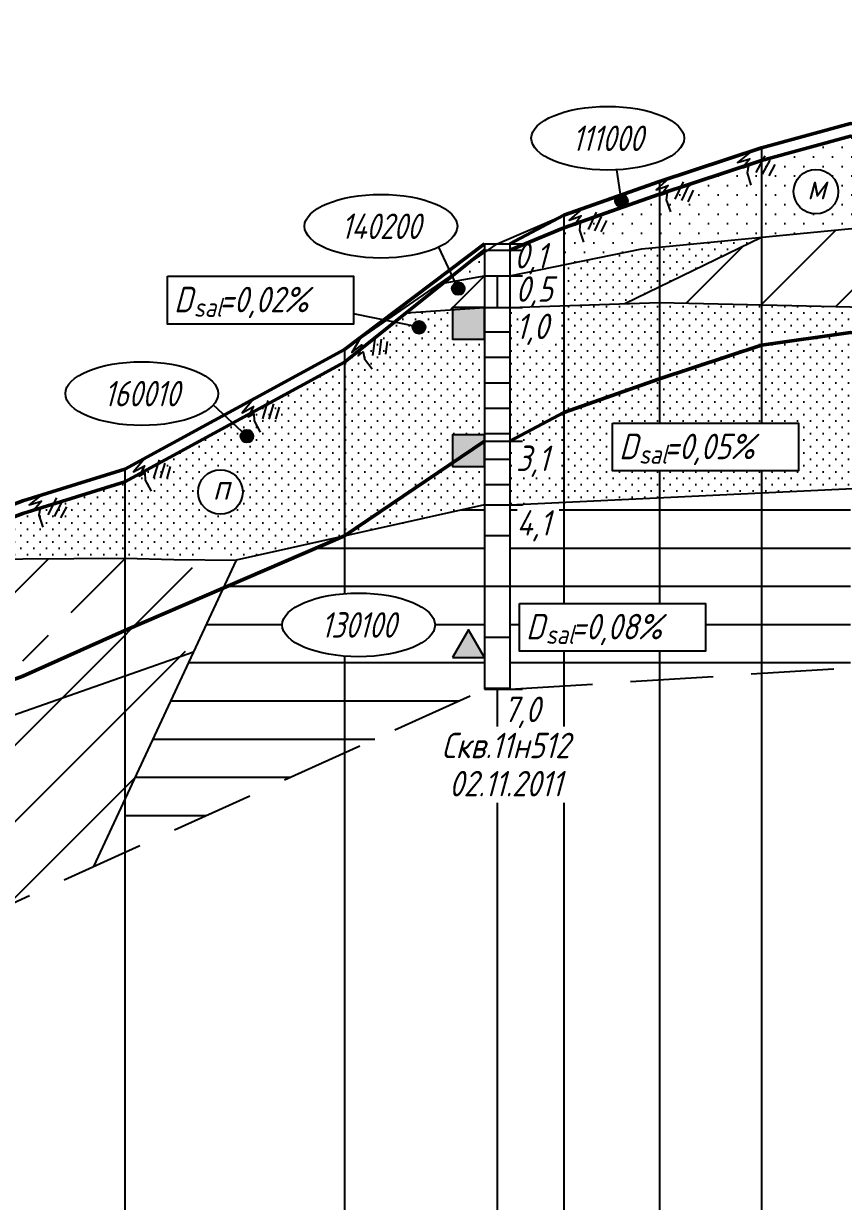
# Model space of a CAD drawing. Extents: x 0 to 1709, y -39 to 624.
# Drawn here: x 822.5 to 886.9, y 425.4 to 517.9 of the extents above; entities that cross this region are included whole.
import ezdxf
from ezdxf import colors
from ezdxf.entities.mleader import LeaderData, LeaderLine
from ezdxf.enums import TextEntityAlignment as Align
from ezdxf.math import Vec2, Vec3

# ---------------------------------------------------------------- set-up
doc = ezdxf.new("R2010")
doc.units = 0
doc.linetypes.add('ИИ27003', pattern=[9.5, 6.5, -3])
for name, color, linetype, lineweight in [('ИИ_ГЕОЛОГИЯ_025', 7, 'Continuous', 25), ('ИИ_ГЕОЛОГИЯ_050', 7, 'Continuous', 50), ('ИИ_ПРОФИЛЬ_025', 7, 'Continuous', 25)]:
    doc.layers.add(name, color=color, linetype=linetype, lineweight=lineweight)
doc.layers.add('Профиль', color=7, linetype='Continuous')
doc.layers.add('ТХ-Л', color=140, linetype='Continuous')
doc.styles.add('VNIPISIMPLEXCUR', font='simplex.shx', dxfattribs={"width": 0.8, "oblique": 15})
doc.linetypes.add('ИИ27001', pattern='A,2.5,[1,3dservice.shx,S=1.85,R=180.00002,X=0,Y=0],2.5,-1', length=6)
doc.linetypes.add('ИИ27002', pattern='A,2,-0.6,[1,3dservice.shx,S=0.6,R=30.000013,X=0.9,Y=0],-0.6,[1,3dservice.shx,S=0.6,R=-30.000013,X=0.3,Y=0],-0.6,[1,3dservice.shx,S=0.6,R=209.999975,X=-0.3,Y=0],-0.6,[1,3dservice.shx,S=0.6,R=150.000007,X=-0.9,Y=0],-0.6,2', length=7)
doc.linetypes.add('ИИ27005', pattern='A,2.5,[1,3dservice.shx,S=1.85,R=180.00002,X=0,Y=0],2.5,-2,[4,3dservice.shx,S=0.5,R=0,X=0,Y=0],-2', length=9)
pattern_1 = [(45, (-113.7096, -78.301), (-3, 3), [])]
pattern_2 = [(0, (-113.7096, -78.30115), (0.5, 0.5), [0, -1])]
pattern_3 = [(0, (-113.7096, -78.3012), (0, 3), [])]
pattern_4 = [(0, (-113.7096, -78.30115), (0.75, 0.75), [0, -1.5])]

# ---------------------------------------------------------------- blocks, each defined once
blk = doc.blocks.new('ИИ16001')
at = {"linetype": 'Continuous', "lineweight": 25}
h = blk.add_hatch(color=0, dxfattribs=at)
edge = h.paths.add_edge_path()
edge.add_arc((0, 0), 0.5, 0, 360)
at = {"color": 0, "linetype": 'Continuous', "lineweight": 25}
blk.add_circle((0, 0), 0.5, dxfattribs=at)
blk = doc.blocks.new('ИИ25004')
at = {"linetype": 'Continuous', "lineweight": 25}
blk.add_hatch(color=0, dxfattribs=at).paths.add_polyline_path([(-2.5, 0), (0, 0), (-1.25, 2.165)])
at = {"color": 0, "linetype": 'Continuous', "lineweight": 25}
blk.add_lwpolyline([(-2.5, 0), (0, 0), (-1.25, 2.165)], close=True, dxfattribs=at)
blk = doc.blocks.new('ИИ25005')
at = {"linetype": 'Continuous', "lineweight": 25}
blk.add_hatch(color=0, dxfattribs=at).paths.add_polyline_path([(0, 0), (0, 2.5), (-2.5, 2.5), (-2.5, 0)])
at = {"color": 0, "linetype": 'Continuous', "lineweight": 25}
blk.add_lwpolyline([(0, 0), (0, 2.5), (-2.5, 2.5), (-2.5, 0)], close=True, dxfattribs=at)
blk = doc.blocks.new('ИИ25010')
at = {"color": 0, "linetype": 'Continuous', "lineweight": 25}
for points in [[(0, 0), (3, 0), (0.5, -1), (2.5, -1), (1, -2), (2, -2), (1.5, -3), (1.5, -5)], [(4.94, -1.23), (2.82, -3.35)], [(5.47, -2.12), (3.7, -3.88)], [(6, -3), (4.59, -4.41)]]:
    blk.add_lwpolyline(points, dxfattribs=at)
blk = doc.blocks.new('ИИ25042')
at = {"color": 0, "linetype": 'Continuous', "lineweight": 25}
blk.add_circle((0, 0), 1.75, dxfattribs=at)
at = {"color": 0, "linetype": 'Continuous', "style": 'VNIPISIMPLEXCUR', "oblique": 15, "width": 0.8}
blk.add_attdef('CAPTION', text='', height=2, dxfattribs=at).set_placement((0, 0.3), align=Align.MIDDLE_CENTER)
blk = doc.blocks.new('ИИ25020')
at = {"color": 0, "linetype": 'Continuous', "lineweight": 25}
blk.add_ellipse((0, 0), major_axis=(-6, 0), ratio=0.416667, dxfattribs=at)
at = {"color": 0, "linetype": 'Continuous', "style": 'VNIPISIMPLEXCUR', "oblique": 15, "width": 0.75}
blk.add_attdef('INDEX', text='', height=2, dxfattribs=at).set_placement((0, 0), align=Align.MIDDLE_CENTER)

msp = doc.modelspace()

# ---------------------------------------------------------------- hatches: boundary and pattern name
at = {"layer": 'ИИ_ГЕОЛОГИЯ_025'}
h = msp.add_hatch(dxfattribs=at)
h.set_pattern_fill('ИИ_ПЕСОК_МЕЛКИЙ', color=256, pattern_type=2)
h.set_pattern_definition(pattern_4)
h.paths.add_polyline_path([(872.4412, 504.51), (864.9412, 501.86), (864.9412, 498.9766), (871.0591, 500.224), (872.4412, 500.3572)])
h.paths.add_polyline_path([(880.4612, 507.16), (872.4412, 504.51), (872.4412, 500.3572), (880.4612, 501.1302)])
h.paths.add_polyline_path([(887.4412, 509.06), (880.5413, 507.1818), (880.4612, 507.0329), (880.4612, 501.1302), (887.4412, 501.8029)])
h.paths.add_polyline_path([(886.4746, 504.7136, -1), (882.9746, 504.7136, -1)], flags=16)
h.paths.add_polyline_path([(898.6912, 507.76), (894.2754, 508.2703), (894.1278, 507.1779, -0.3753869), (894.5608, 506.6824, -1), (893.5608, 506.6824, -0.4541363), (894.1278, 507.1779), (894.2754, 508.2703), (887.4412, 509.06), (887.4412, 501.8029), (898.3507, 502.8544), (898.6912, 502.8707)])
h.paths.add_polyline_path([(905.5791, 507.2154), (898.6912, 507.76), (898.6912, 502.8707), (904.6601, 503.1566)])
h.paths.add_polyline_path([(909.4412, 506.91), (905.5791, 507.2154), (904.6601, 503.1566), (909.4412, 503.3855)])
h.paths.add_polyline_path([(909.4412, 506.91), (909.4412, 503.3855), (922.4412, 504.0081), (922.4412, 504.96)])
h = msp.add_hatch(dxfattribs=at)
h.set_pattern_fill('ИИ_СУГЛИНОК', color=256, pattern_type=2)
h.set_pattern_definition(pattern_1)
h.paths.add_polyline_path([(880.4612, 501.1302), (872.4412, 497.2407), (872.4412, 496.0138), (880.4612, 495.8286)])
h.paths.add_polyline_path([(872.4412, 497.2407), (869.7183, 495.9202), (872.4412, 496.0138)])
h.paths.add_polyline_path([(887.4412, 501.8029), (880.4612, 501.1302), (880.4612, 495.8286), (887.4412, 495.6674)])
h.paths.add_polyline_path([(898.6912, 502.8707), (898.3507, 502.8544), (887.4412, 501.8029), (887.4412, 495.6674), (898.6912, 495.2368)])
h.paths.add_polyline_path([(904.6601, 503.1566), (898.6912, 502.8707), (898.6912, 495.2368), (909.4412, 494.8254), (909.4412, 503.3855), (904.6601, 503.1566), (903.6298, 498.6063, -0.3504024), (904.0194, 498.1187, -1), (903.0194, 498.1187, -0.4810401), (903.6298, 498.6063)])
h.paths.add_polyline_path([(922.4412, 504.0081), (909.4412, 503.3855), (909.4412, 494.8254), (922.4412, 494.7639)])
h.paths.add_polyline_path([(927.6912, 504.2596), (922.4412, 504.0081), (922.4412, 494.7639), (927.6912, 494.7391)])
h.paths.add_polyline_path([(939.4412, 503.96), (929.4368, 504.3432), (927.6912, 504.2596), (927.6912, 494.7391), (939.4412, 495.2518)])
h = msp.add_hatch(dxfattribs=at)
h.set_pattern_fill('ИИ_ПЕСОК_ПЫЛЕВАТЫЙ', color=256, pattern_type=2)
h.set_pattern_definition(pattern_2)
h.paths.add_polyline_path([(872.4412, 500.3572), (871.0591, 500.224), (864.9412, 498.9766), (864.9412, 498.1975), (865.014, 498.1975), (865.014, 495.9175), (865.0135, 495.7586), (869.7183, 495.9202), (872.4412, 497.2407)])
h.paths.add_polyline_path([(880.4612, 501.1302), (872.4412, 500.3572), (872.4412, 497.2407)])
h = msp.add_hatch(dxfattribs=at)
h.set_pattern_fill('ИИ_ПЕСОК_МЕЛКИЙ', color=256, pattern_type=2)
h.set_pattern_definition(pattern_4)
h.paths.add_polyline_path([(858.6912, 499.9184), (857.3706, 499.005), (856.1811, 498.0593), (856.3581, 497.6811), (858.6912, 498.11)])
h = msp.add_hatch(dxfattribs=at)
h.set_pattern_fill('ИИ_СУГЛИНОК', color=256, pattern_type=2)
h.set_pattern_definition(pattern_1)
h.paths.add_polyline_path([(858.6912, 498.11), (856.3581, 497.6811), (856.4204, 497.548, -0.549069), (857.1323, 497.0951, -1), (856.1323, 497.0951, -0.2910981), (856.4204, 497.548), (856.3581, 497.6811), (855.5089, 497.525), (852.5738, 495.1916), (856.1912, 495.439), (856.1912, 495.61), (858.6912, 495.61)])
h = msp.add_hatch(dxfattribs=at)
h.set_pattern_fill('ИИ_ПЕСОК_ПЫЛЕВАТЫЙ', color=256, pattern_type=2)
h.set_pattern_definition(pattern_2)
h.paths.add_polyline_path([(822.4412, 479.41), (815.5347, 476.8049), (815.4625, 476.7026), (815.929, 476.8826), (815.8757, 476.3261), (816.0796, 475.7975), (822.4412, 475.848)])
h.paths.add_polyline_path([(830.4412, 481.91), (822.4412, 479.41), (822.4412, 475.848), (830.4412, 475.9004)])
h.paths.add_polyline_path([(847.6912, 491.31), (838.9289, 486.5352), (839.6753, 485.8376, -0.6804803), (840.5406, 485.4962, -1), (839.5406, 485.4962, -0.1901359), (839.6753, 485.8376), (838.9289, 486.5352), (830.4412, 481.91), (830.4412, 475.9004), (834.2908, 475.7949), (835.4901, 475.788), (838.6107, 477.1648), (845.8184, 481.8143), (847.6912, 483.1449)])
h.paths.add_polyline_path([(839.7065, 481.1106, -1), (836.2065, 481.1106, -1)], flags=16)
h.paths.add_polyline_path([(838.7215, 481.9751), (838.7215, 480.3618), (837.2987, 480.3618), (837.2987, 481.9751)], flags=0)
h.paths.add_polyline_path([(847.6912, 481.8302), (840.9953, 477.6317), (838.1248, 476.284), (837.9682, 475.7737), (839.2031, 475.7666), (847.6912, 477.6584)])
h.paths.add_polyline_path([(856.1912, 483.4165), (856.1912, 485.61), (858.6912, 485.61), (858.6912, 488.8898), (856.2958, 487.2255), (847.6912, 481.8302), (847.6912, 477.6584)])
h.paths.add_polyline_path([(858.6912, 489.9433), (858.6912, 493.11), (856.1912, 493.11), (856.1912, 495.439), (852.5738, 495.1916), (851.6328, 494.4436), (853.0632, 494.1523, -0.9042744), (854.0531, 494.0525, -1.1058591), (853.0632, 494.1523), (851.6328, 494.4436), (847.6912, 491.31), (847.6912, 483.1449), (855.3252, 488.5691)])
h = msp.add_hatch(dxfattribs=at)
h.set_pattern_fill('ИИ_ПЕСОК_ПЫЛЕВАТЫЙ', color=256, pattern_type=2)
h.set_pattern_definition(pattern_2)
h.paths.add_polyline_path([(847.6912, 481.8302), (847.6912, 483.1449), (845.8184, 481.8143), (838.6107, 477.1648), (838.3614, 477.0548), (838.1248, 476.284), (840.9953, 477.6317)])
h.paths.add_polyline_path([(856.2958, 487.2255), (858.6912, 488.8898), (858.6912, 489.9433), (855.3252, 488.5691), (847.6912, 483.1449), (847.6912, 481.8302)])
h.paths.add_polyline_path([(864.9412, 490.8356), (860.6912, 489.7429), (860.6912, 485.11), (864.9412, 487.36)])
h.paths.add_polyline_path([(864.9412, 491.8873), (861.4679, 491.0768), (860.6912, 490.7597), (860.6912, 489.7429), (864.9412, 490.8356)])
h.paths.add_polyline_path([(864.9412, 495.7561), (860.6912, 495.61), (860.6912, 490.7597), (861.4679, 491.0768), (864.9412, 491.8873)])
h.paths.add_polyline_path([(861.4129, 492.9866), (861.4129, 495.2666), (864.7172, 495.2666), (864.7172, 492.9866)], flags=16)
h.paths.add_polyline_path([(860.3151, 492.3099), (864.5532, 491.9909), (865.5102, 495.5624), (861.2721, 495.8813)], flags=9)
h = msp.add_hatch(dxfattribs=at)
h.set_pattern_fill('ИИ_КОНСИСТЕНЦИЯ_01', color=256, pattern_type=2)
h.set_pattern_definition([(0, (-113.7096, -78.3012), (0, 2), [])])
h.paths.add_polyline_path([(860.6912, 495.61), (858.6912, 495.61), (858.6912, 480.11), (860.6912, 480.11)])
h = msp.add_hatch(dxfattribs=at)
h.set_pattern_fill('ИИ_ПЕСОК_ПЫЛЕВАТЫЙ', color=256, pattern_type=2)
h.set_pattern_definition(pattern_2)
h.paths.add_polyline_path([(872.4412, 496.0138), (864.9412, 495.7561), (864.9412, 491.8873), (870.9113, 493.2804), (872.4412, 493.4493)])
h.paths.add_polyline_path([(872.4412, 490.01), (872.4412, 492.1182), (865.7502, 491.0436), (864.9412, 490.8356), (864.9412, 487.36)])
h.paths.add_polyline_path([(872.4412, 492.1182), (872.4412, 493.4493), (870.9113, 493.2804), (864.9412, 491.8873), (864.9412, 490.8356), (865.7502, 491.0436)])
h.paths.add_polyline_path([(879.2475, 493.2113), (880.4612, 493.2376), (880.4612, 494.3348), (872.4412, 493.4493), (872.4412, 492.1182)])
h.paths.add_polyline_path([(880.4612, 495.8286), (872.4412, 496.0138), (872.4412, 493.4493), (880.4612, 494.3348)])
h.paths.add_polyline_path([(880.4612, 492.66), (880.4612, 493.2376), (879.2475, 493.2113), (872.4412, 492.1182), (872.4412, 490.01)])
h.paths.add_polyline_path([(887.4412, 493.6505), (887.4412, 494.322), (884.9796, 494.5152), (880.5854, 494.3485), (880.4612, 494.3348), (880.4612, 493.2376), (885.2618, 493.3412)])
h.paths.add_polyline_path([(887.4412, 495.6674), (880.4612, 495.8286), (880.4612, 494.3348), (880.5854, 494.3485), (884.9796, 494.5152), (887.4412, 494.322)])
h.paths.add_polyline_path([(898.6912, 495.2368), (887.4412, 495.6674), (887.4412, 494.322), (889.7877, 494.1378), (894.7069, 493.3983), (898.6912, 493.26)])
h.paths.add_polyline_path([(898.6912, 492.7994), (894.7069, 493.3983), (887.4412, 493.6505), (887.4412, 493.1274), (891.1989, 492.7669), (898.6912, 491.7835)])
h = msp.add_hatch(dxfattribs=at)
h.set_pattern_fill('ИИ_ПЕСОК_ПЫЛЕВАТЫЙ', color=256, pattern_type=2)
h.set_pattern_definition(pattern_2)
h.paths.add_polyline_path([(880.4612, 482.7625), (872.4412, 482.7625), (872.4412, 480.6687), (880.4612, 481.0501)])
h.paths.add_polyline_path([(887.4412, 493.1274), (885.2415, 493.3384), (880.4612, 492.66), (880.4612, 486.5175), (883.3591, 486.5175), (883.3591, 482.7625), (880.4612, 482.7625), (880.4612, 481.0501), (887.4412, 481.382)])
h = msp.add_hatch(dxfattribs=at)
h.set_pattern_fill('ИИ_ПЕСОК_ПЫЛЕВАТЫЙ', color=256, pattern_type=2)
h.set_pattern_definition(pattern_2)
h.paths.add_polyline_path([(858.6912, 483.11), (856.1912, 483.11), (856.1912, 483.4165), (847.6912, 477.6584), (858.6912, 480.11)])
h.paths.add_polyline_path([(864.9412, 487.36), (860.6912, 485.11), (860.6912, 480.11), (864.9412, 480.3121)])
h.paths.add_polyline_path([(861.134, 482.6196), (861.134, 484.8996), (864.5145, 484.8996), (864.5145, 482.6196)], flags=16)
h.paths.add_polyline_path([(868.7557, 486.5175), (872.4412, 486.5175), (872.4412, 490.01), (864.9412, 487.36), (864.9412, 480.3121), (872.4412, 480.6687), (872.4412, 482.7625), (868.7557, 482.7625)])
h.paths.add_polyline_path([(880.4612, 492.66), (872.4412, 490.01), (872.4412, 486.5175), (880.4612, 486.5175)])
h.paths.add_polyline_path([(860.3151, 481.9429), (864.1723, 481.624), (865.1292, 485.1954), (861.2721, 485.5144)], flags=9)
h = msp.add_hatch(dxfattribs=at)
h.set_pattern_fill('ИИ_ГЛИНА', color=256, pattern_type=2)
h.set_pattern_definition(pattern_3)
h.paths.add_polyline_path([(864.9412, 480.3121), (860.6912, 480.11), (860.6912, 465.61), (864.9412, 465.8794), (864.9412, 468.6073), (861.4402, 468.6073), (861.4402, 472.3623), (864.9412, 472.3623)])
h.paths.add_polyline_path([(861.2565, 477.5437), (861.2565, 479.8237), (864.5605, 479.8237), (864.5605, 477.5437)], flags=16)
h.paths.add_polyline_path([(872.4412, 480.6687), (864.9412, 480.3121), (864.9412, 472.3623), (872.4412, 472.3623)])
h.paths.add_polyline_path([(880.4612, 481.0501), (872.4412, 480.6687), (872.4412, 472.3623), (876.0436, 472.3623), (876.0436, 468.6073), (872.4412, 468.6073), (872.4412, 466.3549), (880.4612, 466.8632)])
h.paths.add_polyline_path([(887.4412, 481.382), (880.4612, 481.0501), (880.4612, 466.8632), (887.4412, 467.3057)])
h.paths.add_polyline_path([(860.3611, 476.867), (864.2182, 476.548), (865.1752, 480.1194), (861.3181, 480.4384)], flags=9)
h = msp.add_hatch(dxfattribs=at)
h.set_pattern_fill('ИИ_ГЛИНА', color=256, pattern_type=2)
h.set_pattern_definition(pattern_3)
edge = h.paths.add_edge_path()
edge.add_ellipse((848.8131, 470.6664), major_axis=(-6, 0), ratio=0.4166667, start_angle=280.776903, end_angle=439.223097, ccw=False)
edge.add_line((847.6912, 473.1223), (847.6912, 477.6584))
edge.add_line((847.6912, 477.6584), (838.1728, 473.5531))
edge.add_line((838.1728, 473.5531), (830.4412, 456.9416))
edge.add_line((830.4412, 456.9416), (830.4412, 452.791))
edge.add_line((830.4412, 452.791), (847.6912, 460.6186))
edge.add_line((847.6912, 460.6186), (847.6912, 468.2105))
edge = h.paths.add_edge_path()
edge.add_line((858.6912, 480.11), (847.6912, 477.6584))
edge.add_line((847.6912, 477.6584), (847.6912, 473.1223))
edge.add_ellipse((848.8131, 470.6664), major_axis=(-6, 0), ratio=0.4166667, start_angle=79.223097, end_angle=280.776903, ccw=False)
edge.add_line((847.6912, 468.2105), (847.6912, 460.6186))
edge.add_line((847.6912, 460.6186), (858.6912, 465.61))
edge.add_line((858.6912, 465.61), (858.6912, 468.11))
edge.add_line((858.6912, 468.11), (856.1912, 468.11))
edge.add_line((856.1912, 468.11), (857.4412, 470.2751))
edge.add_line((857.4412, 470.2751), (858.6912, 468.11))
edge.add_line((858.6912, 468.11), (858.6912, 480.11))
h = msp.add_hatch(dxfattribs=at)
h.set_pattern_fill('ИИ_КОНСИСТЕНЦИЯ_02', color=256, pattern_type=2)
h.set_pattern_definition([(0, (-113.7096, -78.301), (0, 4), [])])
h.paths.add_polyline_path([(860.6912, 480.11), (858.6912, 480.11), (858.6912, 465.61), (860.6912, 465.61)])
h = msp.add_hatch(dxfattribs=at)
h.set_pattern_fill('ИИ_СУГЛИНОК', color=256, pattern_type=2)
h.set_pattern_definition(pattern_1)
h.paths.add_polyline_path([(789.6912, 461.5559), (782.4412, 459.01), (782.4412, 452.51), (789.6912, 454.7224)])
h.paths.add_polyline_path([(797.8662, 463.9347), (794.8155, 463.1775), (789.6912, 461.5559), (789.6912, 454.7224), (792.0001, 455.4436), (791.793, 455.7377, -0.6076977), (791.0052, 456.1465, -1), (792.0052, 456.1465, -0.244015), (791.793, 455.7377), (792.0001, 455.4436), (793.5725, 455.9347), (795.0908, 456.5271), (797.8662, 457.905)])
h.paths.add_polyline_path([(810.7762, 464.3147), (810.7762, 475.01), (806.7406, 470.3258), (802.6473, 466.5905), (799.1333, 464.2492), (797.8662, 463.9347), (797.8662, 457.905)])
h.paths.add_polyline_path([(822.4412, 469.8707), (822.4412, 475.848), (812.7948, 475.7714), (810.7762, 475.01), (810.7762, 464.3147), (814.6451, 466.2356)])
h.paths.add_polyline_path([(828.8315, 472.8504), (830.4412, 473.5605), (830.4412, 475.9004), (822.4412, 475.848), (822.4412, 469.8707)])
h = msp.add_hatch(dxfattribs=at)
h.set_pattern_fill('ИИ_СУГЛИНОК', color=256, pattern_type=2)
h.set_pattern_definition(pattern_1)
h.paths.add_polyline_path([(830.4412, 466.652), (830.4412, 470.2184), (822.4412, 466.6339), (822.4412, 463.8435)])
h.paths.add_polyline_path([(830.4412, 472.6766), (822.7937, 469.0861), (822.4412, 468.9124), (822.4412, 466.6339), (830.4412, 470.2184)])
h.paths.add_polyline_path([(837.1512, 473.1125), (837.9682, 475.7737), (837.0492, 475.779), (830.4412, 472.6766), (830.4412, 470.2184)])
h.paths.add_polyline_path([(835.4901, 475.788), (834.2908, 475.7949), (830.4412, 475.9004), (830.4412, 473.5605)])
h.paths.add_polyline_path([(836.7763, 471.8913), (837.1512, 473.1125), (830.4412, 470.2184), (830.4412, 466.652), (835.0374, 468.2656)])
h = msp.add_hatch(dxfattribs=at)
h.set_pattern_fill('ИИ_СУГЛИНОК', color=256, pattern_type=2)
h.set_pattern_definition(pattern_1)
h.paths.add_polyline_path([(835.4901, 475.788), (834.2908, 475.7949), (830.4412, 475.9004), (830.4412, 473.5605)])
h = msp.add_hatch(dxfattribs=at)
h.set_pattern_fill('ИИ_СУГЛИНОК', color=256, pattern_type=2)
h.set_pattern_definition(pattern_1)
h.paths.add_polyline_path([(822.4412, 463.8435), (810.7762, 459.7484), (810.7762, 443.8676), (822.4412, 449.1608)])
h.paths.add_polyline_path([(830.4412, 458.4241), (830.4412, 466.652), (822.4412, 463.8435), (822.4412, 449.1608), (826.2823, 450.9038), (828.7771, 454.8117)])
h.paths.add_polyline_path([(835.0374, 468.2656), (830.4412, 466.652), (830.4412, 458.4241), (833.4503, 464.9564)], flags=17)
h.paths.add_polyline_path([(830.4412, 456.9416), (830.4412, 458.4241), (828.7771, 454.8117), (826.2823, 450.9038), (827.9921, 451.6797)], flags=17)
h.paths.add_polyline_path([(835.8435, 468.5485), (835.0374, 468.2656), (833.4503, 464.9564), (830.4412, 458.4241), (830.4412, 456.9416)])
h = msp.add_hatch(dxfattribs=at)
h.set_pattern_fill('ИИ_СУГЛИНОК', color=256, pattern_type=2)
h.set_pattern_definition(pattern_1)
h.paths.add_polyline_path([(830.4412, 456.9416), (830.4412, 458.4241), (828.7771, 454.8117), (826.2823, 450.9038), (827.9921, 451.6797)])
h.paths.add_polyline_path([(835.8435, 468.5485), (835.0374, 468.2656), (833.4503, 464.9564), (830.4412, 458.4241), (830.4412, 456.9416)])
h = msp.add_hatch(dxfattribs=at)
h.set_pattern_fill('ИИ_ГЛИНА', color=256, pattern_type=2)
h.set_pattern_definition(pattern_3)
h.paths.add_polyline_path([(872.4412, 468.6073), (864.9412, 468.6073), (864.9412, 465.8794), (872.4412, 466.3549)])

# ---------------------------------------------------------------- linework, layer by layer
at = {"layer": 'ИИ_ГЕОЛОГИЯ_025', "flags": 128}
for points in [[(860.6912, 500.11), (864.9412, 501.86), (872.4412, 504.51), (880.4612, 507.16), (887.4412, 509.06), (898.6912, 507.76), (909.4412, 506.91), (922.4412, 504.96), (927.6912, 504.41), (939.4412, 503.96), (950.4412, 504.31), (959.6912, 505.36), (972.4412, 506.11), (979.4412, 506.91), (987.6912, 507.51), (997.4412, 507.86), (1008.1912, 508.96)], [(869.454, 503.9999), (869.0861, 506.4269)], [(860.6912, 498.11), (871.0591, 500.224), (898.3507, 502.8544), (929.4368, 504.3432)], [(869.7183, 495.9202), (880.4612, 501.1302)], [(782.4412, 465.01), (789.6912, 467.46), (797.8662, 469.31), (810.7762, 475.01), (822.4412, 479.41), (830.4412, 481.91), (847.6912, 491.31), (858.7606, 500.11)], [(856.6323, 497.0951), (855.1048, 500.3592)], [(858.6912, 500.61), (861.6912, 500.61)], [(858.6912, 500.11), (861.6912, 500.11)], [(860.6912, 495.61), (872.4412, 496.0138), (887.4412, 495.6674), (909.4412, 494.8254), (927.6912, 494.7391), (954.1646, 495.8942), (981.1633, 497.6848), (1008.1912, 499.46)], [(855.4452, 497.5133), (858.6912, 498.11)], [(858.6912, 498.11), (861.6912, 498.11)], [(859.6912, 498.11), (859.6912, 495.61)], [(852.5403, 495.1893), (858.6912, 495.61)], [(858.6912, 495.61), (861.6912, 495.61)], [(853.5531, 494.0525), (848.3954, 495.1029)], [(860.6912, 480.11), (925.0319, 483.1694), (972.4412, 486.6212), (1008.1912, 488.96)], [(840.0406, 485.4962), (837.3994, 487.9645)], [(858.6912, 485.11), (861.6912, 485.11)], [(858.6912, 480.11), (839.2031, 475.7666), (827.9921, 451.6797)], [(858.6912, 480.11), (861.6912, 480.11)], [(812.7948, 475.7714), (822.4412, 475.848), (830.4412, 475.9004), (834.2908, 475.7949), (839.2031, 475.7666)], [(858.6912, 465.61), (861.6912, 465.61)]]:
    msp.add_lwpolyline(points, dxfattribs=at)
at = {"layer": 'ИИ_ГЕОЛОГИЯ_025', "linetype": 'Continuous', "flags": 128}
for points in [[(858.6912, 500.61), (858.6912, 465.61)], [(860.6912, 500.61), (860.6912, 465.61)]]:
    msp.add_lwpolyline(points, dxfattribs=at)
at = {"layer": 'ИИ_ГЕОЛОГИЯ_025', "flags": 128}
for points in [[(833.792, 498.0628), (848.3954, 498.0628), (848.3954, 494.3078), (833.792, 494.3078)], [(868.7557, 486.5175), (883.3591, 486.5175), (883.3591, 482.7625), (868.7557, 482.7625)], [(861.4402, 472.3623), (876.0436, 472.3623), (876.0436, 468.6073), (861.4402, 468.6073)]]:
    msp.add_lwpolyline(points, close=True, dxfattribs=at)
at = {"layer": 'ИИ_ГЕОЛОГИЯ_025', "linetype": 'ИИ27003', "flags": 128}
for points in [[(860.6912, 465.61), (1008.1912, 474.96)], [(782.4412, 431.01), (858.6912, 465.61)]]:
    msp.add_lwpolyline(points, dxfattribs=at)
at = {"layer": 'ИИ_ГЕОЛОГИЯ_025', "linetype": 'ИИ27002', "flags": 128}
msp.add_lwpolyline([(782.4412, 451.01), (800.1705, 456.0251), (835.8435, 468.5485)], dxfattribs=at)
at = {"layer": 'ИИ_ГЕОЛОГИЯ_050', "linetype": 'ИИ27001', "flags": 128}
for points in [[(860.6912, 500.61), (864.9412, 502.86), (872.4412, 505.51), (880.4612, 508.16), (887.4412, 510.06), (898.6912, 508.76), (909.4412, 507.91), (922.4412, 505.96), (927.6912, 505.41), (939.4412, 504.96), (950.4412, 505.31), (959.6912, 506.36), (972.4412, 507.11), (979.4412, 507.91), (987.6912, 508.51), (997.4412, 508.86), (1008.1912, 509.96)], [(1008.1912, 508.96), (997.4412, 507.86), (987.6912, 507.51), (979.4412, 506.91), (972.4412, 506.11), (959.6912, 505.36), (950.4412, 504.31), (939.4412, 503.96), (927.6912, 504.41), (922.4412, 504.96), (909.4412, 506.91), (898.6912, 507.76), (887.4412, 509.06), (880.4612, 507.16), (872.4412, 504.51), (864.9412, 501.86), (860.6912, 500.11)], [(782.4412, 466.01), (789.6912, 468.46), (797.8662, 470.31), (810.7762, 476.01), (822.4412, 480.41), (830.4412, 482.91), (847.6912, 492.31), (858.6912, 500.61)], [(858.6912, 500.11), (847.6912, 491.31), (830.4412, 481.91), (822.4412, 479.41), (810.7762, 475.01), (806.7406, 470.3258), (802.6473, 466.5905), (799.1333, 464.2492), (794.8155, 463.1775), (789.6912, 461.5559), (782.4412, 459.01)]]:
    msp.add_lwpolyline(points, dxfattribs=at)
at = {"layer": 'ИИ_ГЕОЛОГИЯ_050', "linetype": 'ИИ27005', "flags": 128}
for points in [[(1008.1912, 495.96), (997.4412, 495.2777), (987.6912, 494.51), (979.4412, 493.91), (972.4412, 493.11), (959.6912, 492.36), (950.4412, 491.31), (939.4412, 490.5468), (927.6912, 490.2299), (922.4412, 490.8637), (909.4412, 492.3425), (901.4749, 493.0399), (898.6912, 493.26), (887.4412, 493.6505), (880.4612, 492.66), (872.4412, 490.01), (864.9412, 487.36), (860.6912, 485.11)], [(858.6912, 485.11), (847.6912, 477.6584), (830.4412, 470.2184), (822.4412, 466.6339), (810.7762, 462.3606), (797.8662, 457.2759), (789.6912, 454.7224), (782.4412, 452.51)]]:
    msp.add_lwpolyline(points, dxfattribs=at)
at = {"layer": 'ИИ_ПРОФИЛЬ_025', "flags": 128}
for points in [[(822.4412, 480.41), (830.4412, 482.91), (847.6912, 492.31), (859.6912, 500.61), (864.9412, 502.86), (872.4412, 505.51), (880.4612, 508.16), (887.4412, 510.06), (898.6912, 508.76), (909.4412, 507.91), (922.4412, 505.96), (927.6912, 505.41), (939.4412, 504.96), (950.4412, 505.31), (959.6912, 506.36), (972.4412, 507.11), (979.4412, 507.91), (987.6912, 508.51)], [(880.4612, 508.16), (880.4612, 486.5175)], [(872.4412, 505.51), (872.4412, 486.5175)], [(864.9412, 502.86), (864.9412, 472.3623)], [(847.6912, 492.31), (847.6912, 473.1223)], [(830.4412, 482.91), (830.4412, 337.81)], [(872.4412, 482.7625), (872.4412, 472.3623)], [(880.4612, 482.7625), (880.4612, 337.81)], [(864.9412, 468.6073), (864.9412, 462.6942)], [(872.4412, 468.6073), (872.4412, 337.81)], [(847.6912, 468.2105), (847.6912, 337.81)], [(859.6912, 465.61), (859.6912, 462.6942)], [(859.6912, 456.6942), (859.6912, 337.81)], [(864.9412, 456.6942), (864.9412, 337.81)]]:
    msp.add_lwpolyline(points, dxfattribs=at)
at = {"layer": 'Профиль'}
msp.add_lwpolyline([(822.4412, 480.41), (830.4412, 482.91), (847.6912, 492.31), (859.6912, 500.61), (864.9412, 502.86), (872.4412, 505.51), (880.4612, 508.16), (887.4412, 510.06), (898.6912, 508.76), (909.4412, 507.91), (922.4412, 505.96), (927.6912, 505.41), (939.4412, 504.96), (950.4412, 505.31), (959.6912, 506.36), (972.4412, 507.11), (979.4412, 507.91), (987.6912, 508.51)], dxfattribs=at)

# ---------------------------------------------------------------- block references
at = {"layer": 'ИИ_ГЕОЛОГИЯ_025'}
for p, values in [((868.3741, 508.9093), {'INDEX': '111000'}), ((850.5677, 501.9952), {'INDEX': '140200'}), ((831.7802, 488.841), {'INDEX': '160010'}), ((848.8131, 470.6664), {'INDEX': '130100'})]:
    msp.add_blockref('ИИ25020', p, dxfattribs=at).add_auto_attribs(values)
at = {"layer": 'ИИ_ГЕОЛОГИЯ_025', "xscale": 0.5, "yscale": 0.5, "zscale": 0.5}
for p, rotation in [((878.1853, 507.408), 16.72082729), ((871.7698, 505.238), 19.42788782), ((864.9412, 502.86), 19.42788782), ((847.7677, 492.3189), 37.08303878), ((839.2184, 487.662), 28.57746085), ((830.669, 483.0051), 28.57746085), ((822.5485, 480.5078), 17.09374289999999)]:
    msp.add_blockref('ИИ25010', p, dxfattribs=dict(at, rotation=rotation))
at = {"layer": 'ИИ_ГЕОЛОГИЯ_025'}
ref = msp.add_blockref('ИИ25042', (884.7246, 504.7136), dxfattribs=at)
ref.add_attrib('CAPTION', 'м', dxfattribs={"layer": '0', "color": 0, "linetype": 'Continuous', "height": 2, "style": 'VNIPISIMPLEXCUR', "oblique": 15, "width": 0.8}).set_placement((884.7782, 505.1048), align=Align.MIDDLE_CENTER)
for name, p in [('ИИ16001', (869.454, 503.9999)), ('ИИ16001', (856.6323, 497.0951)), ('ИИ25005', (858.6912, 493.11)), ('ИИ16001', (853.5531, 494.0525)), ('ИИ16001', (840.0406, 485.4962)), ('ИИ25005', (858.6912, 483.11)), ('ИИ25004', (858.6912, 468.11))]:
    msp.add_blockref(name, p, dxfattribs=at)
ref = msp.add_blockref('ИИ25042', (837.9565, 481.1106), dxfattribs=at)
ref.add_attrib('CAPTION', 'п', dxfattribs={"layer": '0', "color": 0, "linetype": 'Continuous', "height": 2, "style": 'VNIPISIMPLEXCUR', "oblique": 15, "width": 0.8}).set_placement((838.0101, 481.5018), align=Align.MIDDLE_CENTER)

# ---------------------------------------------------------------- texts
at = {"layer": 'ИИ_ГЕОЛОГИЯ_025', "style": 'VNIPISIMPLEXCUR', "oblique": 15, "width": 0.8}
for s, p in [('0,1', (861.0377, 499.6784)), ('0,5', (861.1381, 497.0575)), ('1,0', (861.1719, 494.1266)), ('3,1', (861.1719, 483.7596)), ('4,1', (861.2179, 478.6837)), ('7,0', (860.18, 464.0295))]:
    msp.add_text(s, height=2, dxfattribs=at).set_placement(p, align=Align.MIDDLE_LEFT)
for s, height, p in [('D  =0,02%%%', 2, (834.3102, 495.2351)), ('sal', 1.5, (835.859, 494.8749)), ('D  =0,05%%%', 2, (869.2739, 483.6898)), ('sal', 1.5, (870.8228, 483.3296)), ('D  =0,08%%%', 2, (861.9583, 469.5346)), ('sal', 1.5, (863.5072, 469.1744))]:
    msp.add_text(s, height=height, dxfattribs=at).set_placement(p)
for s, p in [('Скв.11н512', (860.3542, 462.1943)), ('02.11.2011', (860.3542, 459.1943))]:
    msp.add_text(s, height=2, dxfattribs=at).set_placement(p, align=Align.TOP_CENTER)

# ---------------------------------------------------------------- leaders
at = {"layer": 'ТХ-Л', "linetype": 'Continuous', "ltscale": 100}
ml = msp.add_multileader_mtext('Standard', dxfattribs=at)
ml.set_content('1\\P', color=256, style='VNIPISIMPLEXCUR')
ml.set_leader_properties()
ml.build(insert=Vec2(0, 0))
ml.multileader.update_dxf_attribs({"leader_type": 0, "has_dogleg": 0, "text_left_attachment_type": 0, "text_right_attachment_type": 0, "dogleg_length": 0.36})
ctx = ml.context
ctx.base_point, ctx.char_height, ctx.plane_origin = Vec3(1485.4373, 603.5324), 3.5, Vec3(-2.9564, -5.4174)
ctx.left_attachment, ctx.right_attachment = 0, 0
notes = []
notes.append((ctx, [(0, (0, 0, 0), (0, 0), (1, 0), 1, [])]))
ctx.mtext.insert, ctx.mtext.flow_direction = Vec3(1487.4373, 603.5324), 5
for ctx, leaders in notes:
    for number, flags, end, landing, length, lines in leaders:
        leader = LeaderData()
        leader.index, (leader.has_last_leader_line, leader.has_dogleg_vector, leader.attachment_direction) = number, flags
        leader.last_leader_point, leader.dogleg_vector, leader.dogleg_length = Vec3(end), Vec3(landing), length
        for number, points, colour, breaks in lines:
            line = LeaderLine()
            line.index, line.vertices, line.color, line.breaks = number, Vec3.list(points), colors.encode_raw_color(colour), breaks
            leader.lines.append(line)
        ctx.leaders.append(leader)

doc.saveas('drawing.dxf')
